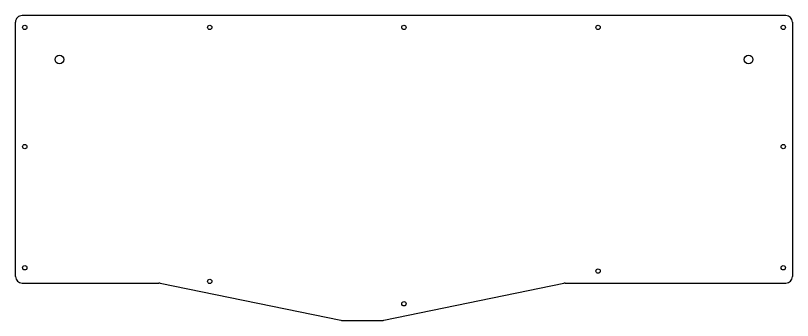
# Model space of a CAD drawing. Header units: millimetres. Extents: x 18 to 738, y 4 to 437.
# Drawn here: x 18.3 to 372.4, y 4 to 142.8 of the extents above; entities that cross this region are included whole.
import ezdxf

# ---------------------------------------------------------------- set-up
doc = ezdxf.new("R2010")
doc.units = ezdxf.units.MM
doc.header["$MEASUREMENT"] = 0
doc.layers.add('Bot', color=140, linetype='CONTINUOUS')

msp = doc.modelspace()

# ---------------------------------------------------------------- linework, layer by layer
at = {"layer": 'Bot', "linetype": 'Continuous'}
for p, q in [((369.45, 142.82), (21.34, 142.82)), ((18.37, 24), (18.34, 139.82)), ((372.45, 139.82), (372.45, 24.01)), ((21.37, 21), (83.69, 21.01)), ((84.3, 20.95), (166.6, 4.05)), ((186.21, 4.05), (268.21, 20.93)), ((268.81, 20.99), (369.45, 21.01)), ((167.2, 3.98), (185.61, 3.98))]:
    msp.add_line(p, q, dxfattribs=at)
for centre, radius in [((22.56, 137.42), 1), ((106.84, 137.42), 1), ((195.34, 137.42), 1), ((283.84, 137.42), 1), ((368.25, 137.42), 1), ((38.35, 122.82), 2), ((352.45, 122.82), 2), ((22.56, 83.14), 1), ((368.25, 83.14), 1), ((22.56, 27.96), 1), ((368.25, 27.96), 1), ((283.87, 26.45), 1), ((106.87, 21.78), 1), ((195.38, 11.57), 1)]:
    msp.add_circle(centre, radius, dxfattribs=at)
for centre, start, end in [((21.34, 139.82), 90, 180.0154), ((369.45, 139.82), 0, 90), ((21.37, 24), 180.0154, 270.0095), ((369.45, 24.01), 270.0101, 0), ((83.69, 18.01), 78.3956, 90.0095), ((268.81, 17.99), 90.0101, 101.634), ((167.2, 6.98), 258.3956, 270), ((185.61, 6.98), 270, 281.634)]:
    msp.add_arc(centre, 3, start, end, dxfattribs=at)

doc.saveas('drawing.dxf')
